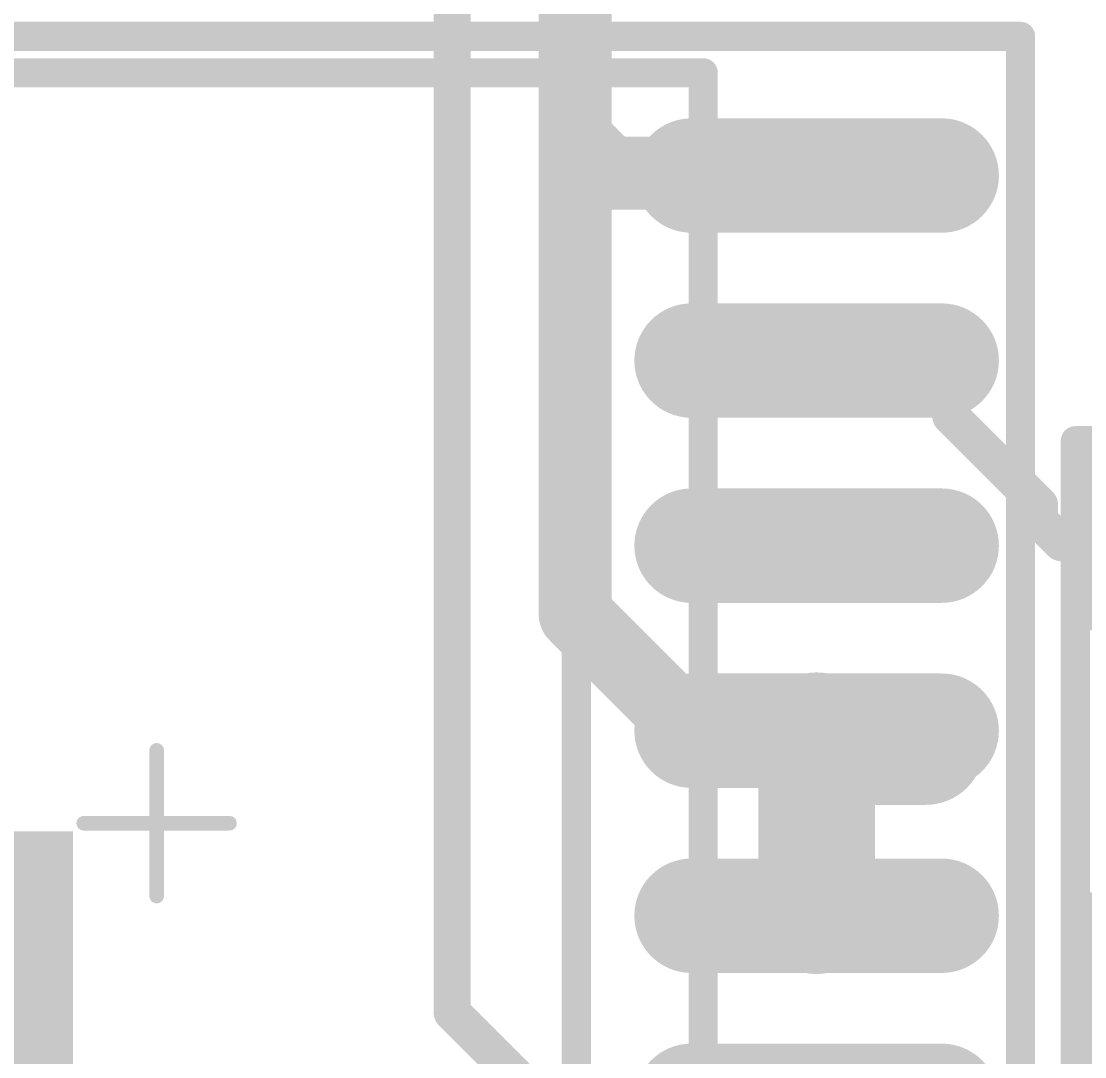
# Model space of a CAD drawing. Header units: millimetres. Extents: x 3219 to 51106, y -14166 to 2063.
# Drawn here: x 5545.02 to 5552.32, y 1771.06 to 1778.16 of the extents above; entities that cross this region are included whole.
import ezdxf

# ---------------------------------------------------------------- set-up
doc = ezdxf.new("R2010")
doc.units = ezdxf.units.MM
doc.layers.get('0').update_dxf_attribs({"lineweight": 53})
for name, color, linetype in [('Mechanical 13', 56, 'Continuous'), ('Mechanical 15', 56, 'Continuous'), ('Top 3D Body', 76, 'Continuous'), ('Top Assembly', 56, 'Continuous'), ('Top Component Center', 56, 'Continuous'), ('Top Courtyard', 56, 'Continuous'), ('Top Layer', 1, 'Continuous'), ('Top Overlay', 2, 'Continuous'), ('Top Paste', 8, 'Continuous'), ('Top Solder', 216, 'Continuous')]:
    doc.layers.add(name, color=color, linetype=linetype)
doc.styles.add('Arial', font='arial.ttf', dxfattribs={"height": 3})

# ---------------------------------------------------------------- blocks, each defined once
blk = doc.blocks.new('1206_59')
at = {"layer": 'Top Layer'}
for points in [[(-1.99999727, -0.8000022099999999), (-1.99999727, 0.79999713), (-0.99999673, 0.79999713), (-0.99999673, -0.8000022099999999)], [(0.99999673, -0.79999713), (0.99999673, 0.8000022099999999), (1.99999727, 0.8000022099999999), (1.99999727, -0.79999713)]]:
    blk.add_hatch(color=1, dxfattribs=at).paths.add_polyline_path(points)
at = {"layer": 'Top Paste'}
for points in [[(-1.99999727, -0.8000022099999999), (-1.99999727, 0.79999713), (-0.99999673, 0.79999713), (-0.99999673, -0.8000022099999999)], [(0.99999673, -0.79999713), (0.99999673, 0.8000022099999999), (1.99999727, 0.8000022099999999), (1.99999727, -0.79999713)]]:
    blk.add_hatch(color=8, dxfattribs=at).paths.add_polyline_path(points)
at = {"layer": 'Top Solder'}
for points in [[(-2.10159727, -0.9016022099999998), (-2.10159727, 0.9015971299999999), (-0.8983967299999999, 0.9015971299999999), (-0.8983967299999999, -0.9016022099999998)], [(0.8983967299999999, -0.9015971299999999), (0.8983967299999999, 0.9016022099999998), (2.10159727, 0.9016022099999998), (2.10159727, -0.9015971299999999)]]:
    blk.add_hatch(color=216, dxfattribs=at).paths.add_polyline_path(points)
at = {"layer": 'Mechanical 13'}
for points in [[(-1.59999934, 0.77499972, 0.0999998, 0.0999998, 0), (-1.60000442, -0.77499972, 0.0999998, 0.0999998, 0)], [(-1.59999934, 0.77499972, 0.0999998, 0.0999998, 0), (1.60000188, 0.77499718, 0.0999998, 0.0999998, 0)], [(1.60000188, 0.77499718, 0.0999998, 0.0999998, 0), (1.5999968, -0.77499972, 0.0999998, 0.0999998, 0)], [(-1.60000442, -0.77499972, 0.0999998, 0.0999998, 0), (1.5999968, -0.77499972, 0.0999998, 0.0999998, 0)]]:
    blk.add_lwpolyline(points, format="xyseb", dxfattribs=at)
for points in [[(-1.62499802, 0.77499972, 0.0499999, 0.0499999, 1), (-1.57500066, 0.77499972, 0.0499999, 0.0499999, 1)], [(-1.62499802, 0.77499972, 0.0499999, 0.0499999, 1), (-1.57500066, 0.77499972, 0.0499999, 0.0499999, 1)], [(1.5750032, 0.77499718, 0.0499999, 0.0499999, 1), (1.62500056, 0.77499718, 0.0499999, 0.0499999, 1)], [(1.5750032, 0.77499718, 0.0499999, 0.0499999, 1), (1.62500056, 0.77499718, 0.0499999, 0.0499999, 1)], [(-1.6250031, -0.77499972, 0.0499999, 0.0499999, 1), (-1.57500574, -0.77499972, 0.0499999, 0.0499999, 1)], [(-1.6250031, -0.77499972, 0.0499999, 0.0499999, 1), (-1.57500574, -0.77499972, 0.0499999, 0.0499999, 1)], [(1.57499812, -0.77499972, 0.0499999, 0.0499999, 1), (1.62499548, -0.77499972, 0.0499999, 0.0499999, 1)], [(1.57499812, -0.77499972, 0.0499999, 0.0499999, 1), (1.62499548, -0.77499972, 0.0499999, 0.0499999, 1)]]:
    blk.add_lwpolyline(points, format="xyseb", close=True, dxfattribs=at)
at = {"layer": 'Mechanical 15'}
for points in [[(-2.19999814, 1.00000054, 0.0999998, 0.0999998, 0), (-2.20000068, -1.00000054, 0.0999998, 0.0999998, 0)], [(-2.19999814, 1.00000054, 0.0999998, 0.0999998, 0), (2.20000068, 1.00000054, 0.0999998, 0.0999998, 0)], [(2.20000068, 1.00000054, 0.0999998, 0.0999998, 0), (2.19999814, -1.00000054, 0.0999998, 0.0999998, 0)], [(0, 0.49999646, 0.0999998, 0.0999998, 0), (2.54e-06, -0.499999, 0.0999998, 0.0999998, 0)], [(0.499999, 2.54e-06, 0.0999998, 0.0999998, 0), (-0.49999646, 0, 0.0999998, 0.0999998, 0)], [(-2.20000068, -1.00000054, 0.0999998, 0.0999998, 0), (2.19999814, -1.00000054, 0.0999998, 0.0999998, 0)]]:
    blk.add_lwpolyline(points, format="xyseb", dxfattribs=at)
for points in [[(-2.22499682, 1.00000054, 0.0499999, 0.0499999, 1), (-2.17499946, 1.00000054, 0.0499999, 0.0499999, 1)], [(-2.22499682, 1.00000054, 0.0499999, 0.0499999, 1), (-2.17499946, 1.00000054, 0.0499999, 0.0499999, 1)], [(2.175002, 1.00000054, 0.0499999, 0.0499999, 1), (2.22499936, 1.00000054, 0.0499999, 0.0499999, 1)], [(2.175002, 1.00000054, 0.0499999, 0.0499999, 1), (2.22499936, 1.00000054, 0.0499999, 0.0499999, 1)], [(-0.02499868, 0.49999646, 0.0499999, 0.0499999, 1), (0.02499868, 0.49999646, 0.0499999, 0.0499999, 1)], [(-0.5249951399999999, 0, 0.0499999, 0.0499999, 1), (-0.47499778, 0, 0.0499999, 0.0499999, 1)], [(0.47500032, 2.54e-06, 0.0499999, 0.0499999, 1), (0.5249976799999999, 2.54e-06, 0.0499999, 0.0499999, 1)], [(-0.02499614, -0.499999, 0.0499999, 0.0499999, 1), (0.02500122, -0.499999, 0.0499999, 0.0499999, 1)], [(-2.22499936, -1.00000054, 0.0499999, 0.0499999, 1), (-2.175002, -1.00000054, 0.0499999, 0.0499999, 1)], [(-2.22499936, -1.00000054, 0.0499999, 0.0499999, 1), (-2.175002, -1.00000054, 0.0499999, 0.0499999, 1)], [(2.17499946, -1.00000054, 0.0499999, 0.0499999, 1), (2.22499682, -1.00000054, 0.0499999, 0.0499999, 1)], [(2.17499946, -1.00000054, 0.0499999, 0.0499999, 1), (2.22499682, -1.00000054, 0.0499999, 0.0499999, 1)]]:
    blk.add_lwpolyline(points, format="xyseb", close=True, dxfattribs=at)
at = {"layer": 'Top Overlay'}
for points in [[(-2.19999814, 1.00000054, 0.1999996, 0.1999996, 0), (-2.20000068, -1.00000054, 0.1999996, 0.1999996, 0)], [(-2.19999814, 1.00000054, 0.1999996, 0.1999996, 0), (2.20000068, 1.00000054, 0.1999996, 0.1999996, 0)], [(2.20000068, 1.00000054, 0.1999996, 0.1999996, 0), (2.19999814, -1.00000054, 0.1999996, 0.1999996, 0)], [(-2.20000068, -1.00000054, 0.1999996, 0.1999996, 0), (2.19999814, -1.00000054, 0.1999996, 0.1999996, 0)]]:
    blk.add_lwpolyline(points, format="xyseb", dxfattribs=at)
for points in [[(-2.24999804, 1.00000054, 0.0999998, 0.0999998, 1), (-2.14999824, 1.00000054, 0.0999998, 0.0999998, 1)], [(-2.24999804, 1.00000054, 0.0999998, 0.0999998, 1), (-2.14999824, 1.00000054, 0.0999998, 0.0999998, 1)], [(2.15000078, 1.00000054, 0.0999998, 0.0999998, 1), (2.25000058, 1.00000054, 0.0999998, 0.0999998, 1)], [(2.15000078, 1.00000054, 0.0999998, 0.0999998, 1), (2.25000058, 1.00000054, 0.0999998, 0.0999998, 1)], [(-2.25000058, -1.00000054, 0.0999998, 0.0999998, 1), (-2.15000078, -1.00000054, 0.0999998, 0.0999998, 1)], [(-2.25000058, -1.00000054, 0.0999998, 0.0999998, 1), (-2.15000078, -1.00000054, 0.0999998, 0.0999998, 1)], [(2.14999824, -1.00000054, 0.0999998, 0.0999998, 1), (2.24999804, -1.00000054, 0.0999998, 0.0999998, 1)], [(2.14999824, -1.00000054, 0.0999998, 0.0999998, 1), (2.24999804, -1.00000054, 0.0999998, 0.0999998, 1)]]:
    blk.add_lwpolyline(points, format="xyseb", close=True, dxfattribs=at)
blk = doc.blocks.new('16_SOIC_W_105')
at = {"layer": 'Top Layer'}
h = blk.add_hatch(color=1, dxfattribs=at)
edge = h.paths.add_edge_path()
edge.add_arc((-0.8578468999999999, -3.81000254), 0.29106622, 90, 270)
edge.add_line((-0.8578468999999999, -4.10106876), (0.8578367400000001, -4.10106876))
edge.add_arc((0.85783674, -3.81000254), 0.29106622, 270, 450)
edge.add_line((0.85783674, -3.518936319999999), (-0.8578469, -3.518936319999999))
h = blk.add_hatch(color=1, dxfattribs=at)
edge = h.paths.add_edge_path()
edge.add_arc((-0.85784182, -5.08), 0.29106622, 90, 270)
edge.add_line((-0.85784182, -5.371066219999999), (0.85784182, -5.371066219999999))
edge.add_arc((0.85784182, -5.08), 0.29106622, 270, 450)
edge.add_line((0.85784182, -4.78893378), (-0.85784182, -4.78893378))
h = blk.add_hatch(color=1, dxfattribs=at)
edge = h.paths.add_edge_path()
edge.add_arc((-0.85784182, -6.35000508), 0.29106622, 90, 270)
edge.add_line((-0.85784182, -6.6410713), (0.85784182, -6.6410713))
edge.add_arc((0.85784182, -6.35000508), 0.29106622, 270, 450)
edge.add_line((0.85784182, -6.05893886), (-0.85784182, -6.05893886))
h = blk.add_hatch(color=1, dxfattribs=at)
edge = h.paths.add_edge_path()
edge.add_arc((-0.85784182, -7.619999999999999), 0.29106622, 90, 270)
edge.add_line((-0.85784182, -7.911066219999999), (0.85784182, -7.911066219999999))
edge.add_arc((0.85784182, -7.619999999999999), 0.29106622, 270, 450)
edge.add_line((0.85784182, -7.328933779999999), (-0.85784182, -7.328933779999999))
h = blk.add_hatch(color=1, dxfattribs=at)
edge = h.paths.add_edge_path()
edge.add_arc((-0.85783674, -8.89000254), 0.29106622, 90, 270)
edge.add_line((-0.85783674, -9.181068759999999), (0.8578469, -9.181068759999999))
edge.add_arc((0.8578468999999999, -8.89000254), 0.29106622, 270, 450)
edge.add_line((0.8578468999999999, -8.598936319999998), (-0.8578367400000001, -8.598936319999998))
at = {"layer": 'Top Paste'}
h = blk.add_hatch(color=8, dxfattribs=at)
edge = h.paths.add_edge_path()
edge.add_arc((-0.8578468999999999, -3.81000254), 0.29106622, 90, 270)
edge.add_line((-0.8578468999999999, -4.10106876), (0.8578367400000001, -4.10106876))
edge.add_arc((0.85783674, -3.81000254), 0.29106622, 270, 450)
edge.add_line((0.85783674, -3.518936319999999), (-0.8578469, -3.518936319999999))
h = blk.add_hatch(color=8, dxfattribs=at)
edge = h.paths.add_edge_path()
edge.add_arc((-0.85784182, -5.08), 0.29106622, 90, 270)
edge.add_line((-0.85784182, -5.371066219999999), (0.85784182, -5.371066219999999))
edge.add_arc((0.85784182, -5.08), 0.29106622, 270, 450)
edge.add_line((0.85784182, -4.78893378), (-0.85784182, -4.78893378))
h = blk.add_hatch(color=8, dxfattribs=at)
edge = h.paths.add_edge_path()
edge.add_arc((-0.85784182, -6.35000508), 0.29106622, 90, 270)
edge.add_line((-0.85784182, -6.6410713), (0.85784182, -6.6410713))
edge.add_arc((0.85784182, -6.35000508), 0.29106622, 270, 450)
edge.add_line((0.85784182, -6.05893886), (-0.85784182, -6.05893886))
h = blk.add_hatch(color=8, dxfattribs=at)
edge = h.paths.add_edge_path()
edge.add_arc((-0.85784182, -7.619999999999999), 0.29106622, 90, 270)
edge.add_line((-0.85784182, -7.911066219999999), (0.85784182, -7.911066219999999))
edge.add_arc((0.85784182, -7.619999999999999), 0.29106622, 270, 450)
edge.add_line((0.85784182, -7.328933779999999), (-0.85784182, -7.328933779999999))
h = blk.add_hatch(color=8, dxfattribs=at)
edge = h.paths.add_edge_path()
edge.add_arc((-0.85783674, -8.89000254), 0.29106622, 90, 270)
edge.add_line((-0.85783674, -9.181068759999999), (0.8578469, -9.181068759999999))
edge.add_arc((0.8578468999999999, -8.89000254), 0.29106622, 270, 450)
edge.add_line((0.8578468999999999, -8.598936319999998), (-0.8578367400000001, -8.598936319999998))
at = {"layer": 'Top Solder'}
h = blk.add_hatch(color=216, dxfattribs=at)
edge = h.paths.add_edge_path()
edge.add_arc((-0.85784182, -2.54), 0.39266622, 90, 270)
edge.add_line((-0.85784182, -2.93266622), (0.85784182, -2.93266622))
edge.add_arc((0.85784182, -2.54), 0.39266622, 270, 450)
edge.add_line((0.85784182, -2.14733378), (-0.85784182, -2.14733378))
h = blk.add_hatch(color=216, dxfattribs=at)
edge = h.paths.add_edge_path()
edge.add_arc((-0.8578468999999999, -3.81000254), 0.39266622, 90, 270)
edge.add_line((-0.8578468999999999, -4.20266876), (0.8578367399999999, -4.20266876))
edge.add_arc((0.85783674, -3.81000254), 0.39266622, 270, 450)
edge.add_line((0.85783674, -3.41733632), (-0.8578469, -3.41733632))
h = blk.add_hatch(color=216, dxfattribs=at)
edge = h.paths.add_edge_path()
edge.add_arc((-0.85784182, -5.08), 0.39266622, 90, 270)
edge.add_line((-0.85784182, -5.47266622), (0.85784182, -5.47266622))
edge.add_arc((0.85784182, -5.08), 0.39266622, 270, 450)
edge.add_line((0.85784182, -4.687333779999999), (-0.85784182, -4.687333779999999))
h = blk.add_hatch(color=216, dxfattribs=at)
edge = h.paths.add_edge_path()
edge.add_arc((-0.85784182, -6.35000508), 0.39266622, 90, 270)
edge.add_line((-0.85784182, -6.7426713), (0.85784182, -6.7426713))
edge.add_arc((0.85784182, -6.35000508), 0.39266622, 270, 450)
edge.add_line((0.85784182, -5.957338859999999), (-0.85784182, -5.957338859999999))
h = blk.add_hatch(color=216, dxfattribs=at)
edge = h.paths.add_edge_path()
edge.add_arc((-0.85784182, -7.619999999999999), 0.39266622, 90, 270)
edge.add_line((-0.85784182, -8.01266622), (0.85784182, -8.01266622))
edge.add_arc((0.85784182, -7.619999999999999), 0.39266622, 270, 450)
edge.add_line((0.85784182, -7.227333779999999), (-0.85784182, -7.227333779999999))
h = blk.add_hatch(color=216, dxfattribs=at)
edge = h.paths.add_edge_path()
edge.add_arc((-0.85783674, -8.89000254), 0.39266622, 90, 270)
edge.add_line((-0.85783674, -9.28266876), (0.8578468999999997, -9.28266876))
edge.add_arc((0.8578468999999999, -8.89000254), 0.39266622, 270, 450)
edge.add_line((0.8578468999999999, -8.49733632), (-0.8578367400000001, -8.49733632))
at = {"layer": 'Top 3D Body'}
for points in [[(0.77800454, 0.7049973199999999, 0.1999996, 0.1999996, 0), (0.77800454, -9.595002399999998, 0.1999996, 0.1999996, 0)], [(8.278009860000001, -9.59499986, 0.1999996, 0.1999996, 0), (0.77800454, -9.595002399999998, 0.1999996, 0.1999996, 0)]]:
    blk.add_lwpolyline(points, format="xyseb", dxfattribs=at)
blk.add_lwpolyline([(0.72800464, -9.595002399999998, 0.0999998, 0.0999998, 1), (0.82800444, -9.595002399999998, 0.0999998, 0.0999998, 1)], format="xyseb", close=True, dxfattribs=at)
blk.add_lwpolyline([(0.72800464, -9.595002399999998, 0.0999998, 0.0999998, 1), (0.82800444, -9.595002399999998, 0.0999998, 0.0999998, 1)], format="xyseb", close=True, dxfattribs=at)
at = {"layer": 'Top Assembly'}
for points in [[(-1.39891008, 0.9550019, 0.1999996, 0.1999996, 0), (-1.39891262, -9.84499936, 0.1999996, 0.1999996, 0)], [(10.45492448, -9.8450019, 0.1999996, 0.1999996, 0), (-1.39891262, -9.84499936, 0.1999996, 0.1999996, 0)]]:
    blk.add_lwpolyline(points, format="xyseb", dxfattribs=at)
blk.add_lwpolyline([(-1.44891252, -9.84499936, 0.0999998, 0.0999998, 1), (-1.34891272, -9.84499936, 0.0999998, 0.0999998, 1)], format="xyseb", close=True, dxfattribs=at)
blk.add_lwpolyline([(-1.44891252, -9.84499936, 0.0999998, 0.0999998, 1), (-1.34891272, -9.84499936, 0.0999998, 0.0999998, 1)], format="xyseb", close=True, dxfattribs=at)
at = {"layer": 'Top Component Center'}
for points in [[(4.52800974, -4.944998999999999, 0.0999998, 0.0999998, 0), (4.5280072, -3.945001, 0.0999998, 0.0999998, 0)], [(5.02800874, -4.444999999999999, 0.0999998, 0.0999998, 0), (4.028008199999999, -4.444999999999999, 0.0999998, 0.0999998, 0)]]:
    blk.add_lwpolyline(points, format="xyseb", dxfattribs=at)
for points in [[(4.50300852, -3.945001, 0.0499999, 0.0499999, 1), (4.55300588, -3.945001, 0.0499999, 0.0499999, 1)], [(4.00300952, -4.444999999999999, 0.0499999, 0.0499999, 1), (4.05300688, -4.444999999999999, 0.0499999, 0.0499999, 1)], [(5.003010059999999, -4.444999999999999, 0.0499999, 0.0499999, 1), (5.05300742, -4.444999999999999, 0.0499999, 0.0499999, 1)], [(4.50301106, -4.944998999999999, 0.0499999, 0.0499999, 1), (4.553008419999999, -4.944998999999999, 0.0499999, 0.0499999, 1)]]:
    blk.add_lwpolyline(points, format="xyseb", close=True, dxfattribs=at)
at = {"layer": 'Top Courtyard'}
for points in [[(-1.39891008, 0.9550019, 0.1999996, 0.1999996, 0), (-1.39891262, -9.84499936, 0.1999996, 0.1999996, 0)], [(10.45492448, -9.8450019, 0.1999996, 0.1999996, 0), (-1.39891262, -9.84499936, 0.1999996, 0.1999996, 0)]]:
    blk.add_lwpolyline(points, format="xyseb", dxfattribs=at)
blk.add_lwpolyline([(-1.44891252, -9.84499936, 0.0999998, 0.0999998, 1), (-1.34891272, -9.84499936, 0.0999998, 0.0999998, 1)], format="xyseb", close=True, dxfattribs=at)
blk.add_lwpolyline([(-1.44891252, -9.84499936, 0.0999998, 0.0999998, 1), (-1.34891272, -9.84499936, 0.0999998, 0.0999998, 1)], format="xyseb", close=True, dxfattribs=at)
at = {"layer": 'Top Overlay'}
for points in [[(1.6489172, -9.595002399999998, 0.1999996, 0.1999996, 0), (1.64890958, 0.7049998599999999, 0.1999996, 0.1999996, 0)], [(7.40711498, -9.595002399999998, 0.1999996, 0.1999996, 0), (1.6489172, -9.595002399999998, 0.1999996, 0.1999996, 0)]]:
    blk.add_lwpolyline(points, format="xyseb", dxfattribs=at)
blk.add_lwpolyline([(1.5989173, -9.595002399999998, 0.0999998, 0.0999998, 1), (1.6989171, -9.595002399999998, 0.0999998, 0.0999998, 1)], format="xyseb", close=True, dxfattribs=at)
blk.add_lwpolyline([(1.5989173, -9.595002399999998, 0.0999998, 0.0999998, 1), (1.6989171, -9.595002399999998, 0.0999998, 0.0999998, 1)], format="xyseb", close=True, dxfattribs=at)
at = {"layer": 'Top Assembly', "style": 'Arial'}
blk.add_text('DA3', height=5.00000016, dxfattribs=at).set_placement((4.527994499999999, -4.389473059999999))

msp = doc.modelspace()

# ---------------------------------------------------------------- linework, layer by layer
at = {"layer": 'Top Layer'}
for points in [[(5547.978539205324, 1771.358103869654, 0.254, 0.254, 0), (5547.978539205324, 1788.608104929654, 0.254, 0.254, 0)], [(5548.821809045327, 1777.358104569654, 0.499999, 0.499999, 0), (5548.821809045327, 1782.235412569654, 0.499999, 0.499999, 0)], [(5548.821809045327, 1774.091994769654, 0.499999, 0.499999, 0), (5548.821809045327, 1777.358104569654, 0.499999, 0.499999, 0)], [(5548.821809045327, 1777.358104569654, 0.499999, 0.499999, 0), (5549.061089745326, 1777.118823869654, 0.499999, 0.499999, 0)], [(5549.061089745326, 1777.118823869654, 0.499999, 0.499999, 0), (5550.462819225326, 1777.118823869654, 0.499999, 0.499999, 0)], [(5550.462819225326, 1777.118823869654, 0.499999, 0.499999, 0), (5550.478534205326, 1777.103108889654, 0.499999, 0.499999, 0)], [(5550.478539285326, 1775.833106349654, 0.254, 0.254, 0), (5551.247587785325, 1775.833106349654, 0.254, 0.254, 0)], [(5551.247587785325, 1775.833106349654, 0.254, 0.254, 0), (5551.399164825325, 1775.681529309654, 0.254, 0.254, 0)], [(5551.399164825325, 1775.450772849654, 0.254, 0.254, 0), (5551.399164825325, 1775.681529309654, 0.254, 0.254, 0)], [(5551.399164825325, 1775.450772849654, 0.254, 0.254, 0), (5552.008447325326, 1774.841490349654, 0.254, 0.254, 0)], [(5552.008447325326, 1774.731894429654, 0.254, 0.254, 0), (5552.008447325326, 1774.841490349654, 0.254, 0.254, 0)], [(5552.008447325326, 1774.731894429654, 0.254, 0.254, 0), (5552.157237985324, 1774.583103769654, 0.254, 0.254, 0)], [(5552.157237985324, 1774.583103769654, 0.254, 0.254, 0), (5553.253535005326, 1774.583103769654, 0.254, 0.254, 0)], [(5548.821809045327, 1774.091994769654, 0.499999, 0.499999, 0), (5549.620697465325, 1773.293106349654, 0.499999, 0.499999, 0)], [(5550.478539285326, 1773.293106349654, 0.8000009399999999, 0.8000009399999999, 0), (5550.478541825323, 1773.293103809654, 0.8000009399999999, 0.8000009399999999, 0)], [(5550.478541825323, 1772.023111429654, 0.8000009399999999, 0.8000009399999999, 0), (5550.478541825323, 1773.293103809654, 0.8000009399999999, 0.8000009399999999, 0)], [(5550.478541825323, 1773.293103809654, 0.8000009399999999, 0.8000009399999999, 0), (5550.587474805325, 1773.184170829654, 0.8000009399999999, 0.8000009399999999, 0)], [(5549.620697465325, 1773.293106349654, 0.499999, 0.499999, 0), (5550.478539285326, 1773.293106349654, 0.499999, 0.499999, 0)], [(5550.587474805325, 1773.184170829654, 0.8000009399999999, 0.8000009399999999, 0), (5551.227445585326, 1773.184170829654, 0.8000009399999999, 0.8000009399999999, 0)], [(5550.478541825323, 1772.023111429654, 0.8000009399999999, 0.8000009399999999, 0), (5550.478544365324, 1772.023108889654, 0.8000009399999999, 0.8000009399999999, 0)], [(5547.978539205324, 1771.358103869654, 0.254, 0.254, 0), (5548.583536725324, 1770.753106349654, 0.254, 0.254, 0)]]:
    msp.add_lwpolyline(points, format="xyseb", dxfattribs=at)
for points in [[(5548.696810565325, 1777.358104569654, 0.2499995, 0.2499995, 1), (5548.946807525324, 1777.358104569654, 0.2499995, 0.2499995, 1)], [(5548.696810565325, 1777.358104569654, 0.2499995, 0.2499995, 1), (5548.946807525324, 1777.358104569654, 0.2499995, 0.2499995, 1)], [(5548.696810565325, 1777.358104569654, 0.2499995, 0.2499995, 1), (5548.946807525324, 1777.358104569654, 0.2499995, 0.2499995, 1)], [(5548.936091265325, 1777.118823869654, 0.2499995, 0.2499995, 1), (5549.186088225324, 1777.118823869654, 0.2499995, 0.2499995, 1)], [(5548.936091265325, 1777.118823869654, 0.2499995, 0.2499995, 1), (5549.186088225324, 1777.118823869654, 0.2499995, 0.2499995, 1)], [(5550.337820745324, 1777.118823869654, 0.2499995, 0.2499995, 1), (5550.587817705324, 1777.118823869654, 0.2499995, 0.2499995, 1)], [(5550.337820745324, 1777.118823869654, 0.2499995, 0.2499995, 1), (5550.587817705324, 1777.118823869654, 0.2499995, 0.2499995, 1)], [(5550.353535725324, 1777.103108889654, 0.2499995, 0.2499995, 1), (5550.603532685323, 1777.103108889654, 0.2499995, 0.2499995, 1)], [(5550.415039285326, 1775.833106349654, 0.127, 0.127, 1), (5550.542039285323, 1775.833106349654, 0.127, 0.127, 1)], [(5551.184087785325, 1775.833106349654, 0.127, 0.127, 1), (5551.311087785325, 1775.833106349654, 0.127, 0.127, 1)], [(5551.184087785325, 1775.833106349654, 0.127, 0.127, 1), (5551.311087785325, 1775.833106349654, 0.127, 0.127, 1)], [(5551.335664825325, 1775.681529309654, 0.127, 0.127, 1), (5551.462664825325, 1775.681529309654, 0.127, 0.127, 1)], [(5551.335664825325, 1775.681529309654, 0.127, 0.127, 1), (5551.462664825325, 1775.681529309654, 0.127, 0.127, 1)], [(5551.335664825325, 1775.450772849654, 0.127, 0.127, 1), (5551.462664825325, 1775.450772849654, 0.127, 0.127, 1)], [(5551.335664825325, 1775.450772849654, 0.127, 0.127, 1), (5551.462664825325, 1775.450772849654, 0.127, 0.127, 1)], [(5551.944947325326, 1774.841490349654, 0.127, 0.127, 1), (5552.071947325323, 1774.841490349654, 0.127, 0.127, 1)], [(5551.944947325326, 1774.841490349654, 0.127, 0.127, 1), (5552.071947325323, 1774.841490349654, 0.127, 0.127, 1)], [(5551.944947325326, 1774.731894429654, 0.127, 0.127, 1), (5552.071947325323, 1774.731894429654, 0.127, 0.127, 1)], [(5551.944947325326, 1774.731894429654, 0.127, 0.127, 1), (5552.071947325323, 1774.731894429654, 0.127, 0.127, 1)], [(5552.093737985324, 1774.583103769654, 0.127, 0.127, 1), (5552.220737985324, 1774.583103769654, 0.127, 0.127, 1)], [(5552.093737985324, 1774.583103769654, 0.127, 0.127, 1), (5552.220737985324, 1774.583103769654, 0.127, 0.127, 1)], [(5548.696810565325, 1774.091994769654, 0.2499995, 0.2499995, 1), (5548.946807525324, 1774.091994769654, 0.2499995, 0.2499995, 1)], [(5548.696810565325, 1774.091994769654, 0.2499995, 0.2499995, 1), (5548.946807525324, 1774.091994769654, 0.2499995, 0.2499995, 1)], [(5550.278539685325, 1773.293106349654, 0.3999992, 0.3999992, 1), (5550.678538885324, 1773.293106349654, 0.3999992, 0.3999992, 1)], [(5550.278542225326, 1773.293103809654, 0.3999992, 0.3999992, 1), (5550.678541425325, 1773.293103809654, 0.3999992, 0.3999992, 1)], [(5550.278542225326, 1773.293103809654, 0.3999992, 0.3999992, 1), (5550.678541425325, 1773.293103809654, 0.3999992, 0.3999992, 1)], [(5550.278542225326, 1773.293103809654, 0.3999992, 0.3999992, 1), (5550.678541425325, 1773.293103809654, 0.3999992, 0.3999992, 1)], [(5549.495698985324, 1773.293106349654, 0.2499995, 0.2499995, 1), (5549.745695945323, 1773.293106349654, 0.2499995, 0.2499995, 1)], [(5549.495698985324, 1773.293106349654, 0.2499995, 0.2499995, 1), (5549.745695945323, 1773.293106349654, 0.2499995, 0.2499995, 1)], [(5550.387475205323, 1773.184170829654, 0.3999992, 0.3999992, 1), (5550.787474405326, 1773.184170829654, 0.3999992, 0.3999992, 1)], [(5550.387475205323, 1773.184170829654, 0.3999992, 0.3999992, 1), (5550.787474405326, 1773.184170829654, 0.3999992, 0.3999992, 1)], [(5550.353540805325, 1773.293106349654, 0.2499995, 0.2499995, 1), (5550.603537765324, 1773.293106349654, 0.2499995, 0.2499995, 1)], [(5551.027445985324, 1773.184170829654, 0.3999992, 0.3999992, 1), (5551.427445185323, 1773.184170829654, 0.3999992, 0.3999992, 1)], [(5550.278542225326, 1772.023111429654, 0.3999992, 0.3999992, 1), (5550.678541425325, 1772.023111429654, 0.3999992, 0.3999992, 1)], [(5550.278542225326, 1772.023111429654, 0.3999992, 0.3999992, 1), (5550.678541425325, 1772.023111429654, 0.3999992, 0.3999992, 1)], [(5550.278544765326, 1772.023108889654, 0.3999992, 0.3999992, 1), (5550.678543965325, 1772.023108889654, 0.3999992, 0.3999992, 1)], [(5547.915039205323, 1771.358103869654, 0.127, 0.127, 1), (5548.042039205324, 1771.358103869654, 0.127, 0.127, 1)], [(5547.915039205323, 1771.358103869654, 0.127, 0.127, 1), (5548.042039205324, 1771.358103869654, 0.127, 0.127, 1)]]:
    msp.add_lwpolyline(points, format="xyseb", close=True, dxfattribs=at)

# ---------------------------------------------------------------- block references
for name, p, rotation in [('16_SOIC_W_105', (5550.478539285326, 1768.213106349654), 180), ('1206_59', (5553.253537545326, 1773.083106769654), 90)]:
    msp.add_blockref(name, p, dxfattribs=dict(rotation=rotation))

doc.saveas('drawing.dxf')
